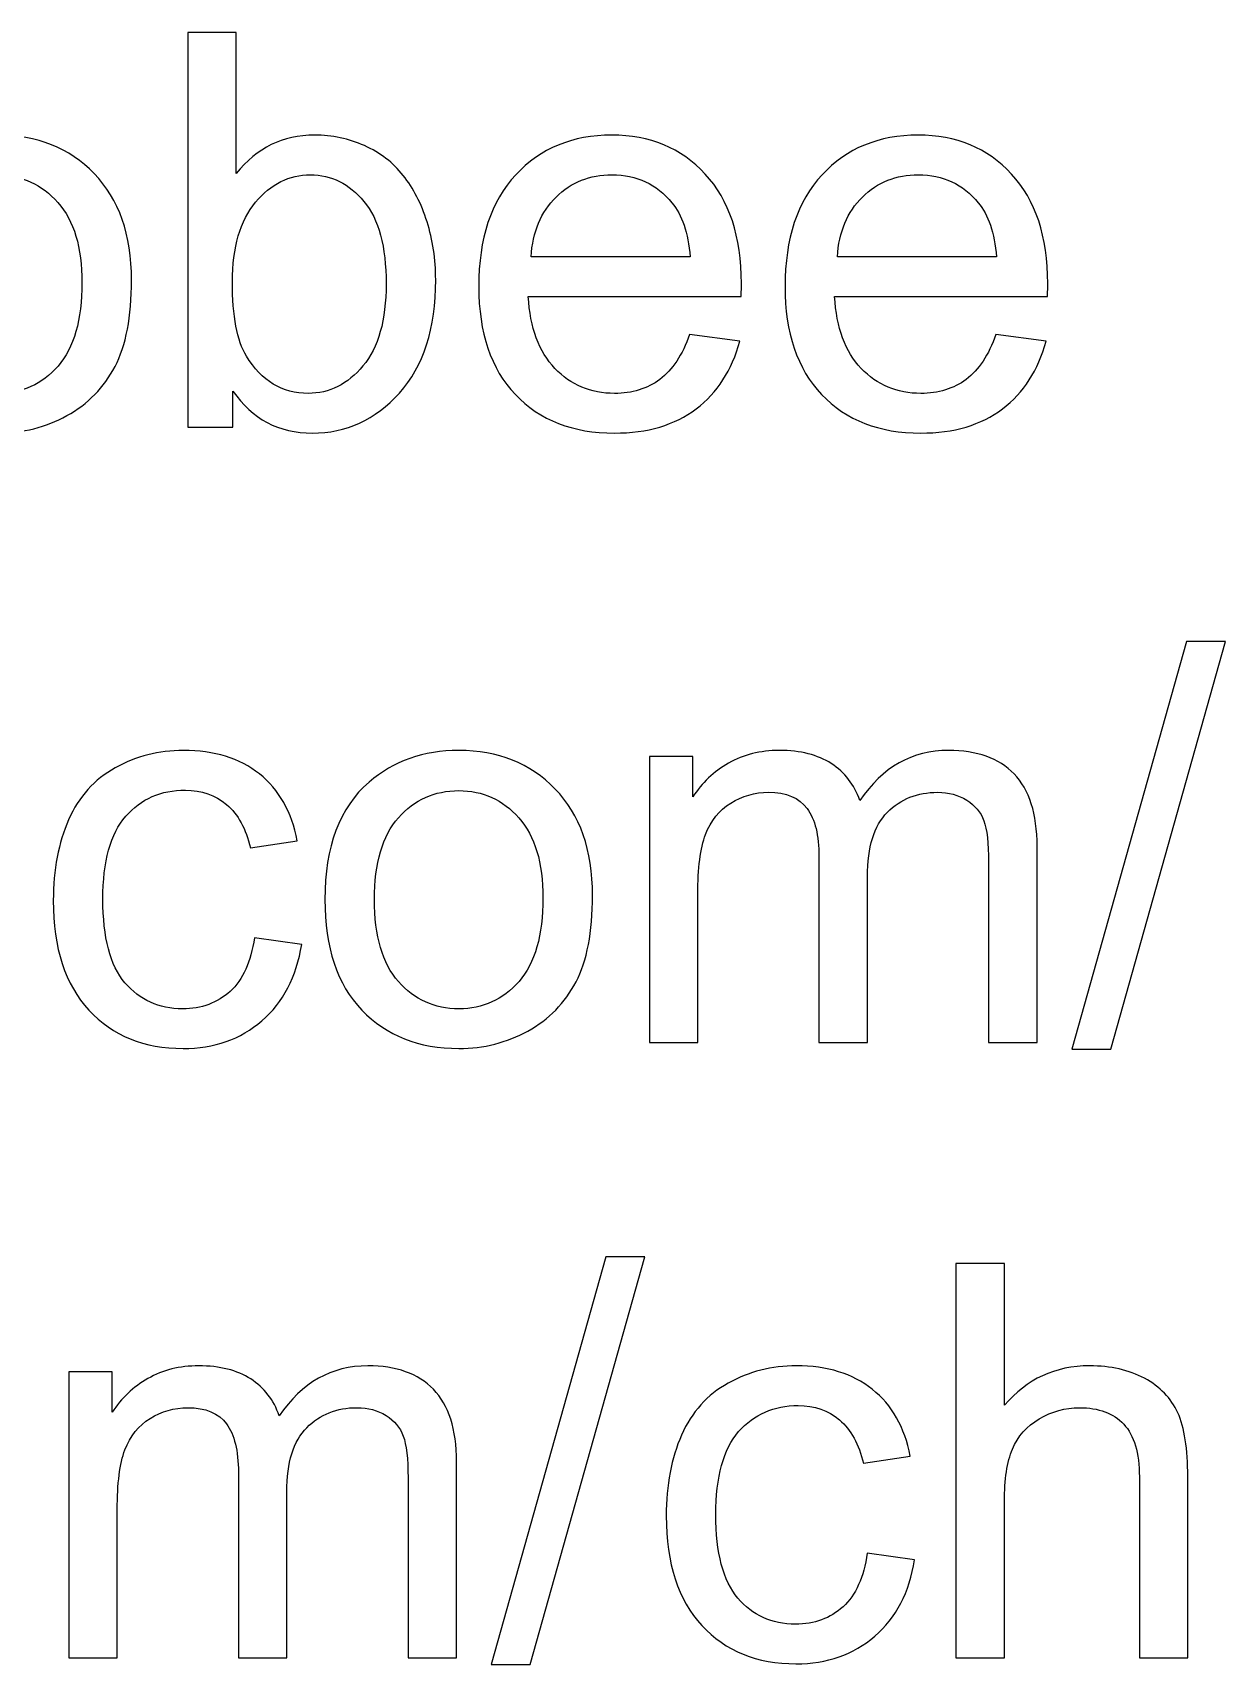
# Model space of a CAD drawing. Header units: centimetres. Extents: x -47.1 to 22.8, y -13.1 to 39.9.
# Drawn here: x -28.33 to -24.66, y 34.86 to 39.87 of the extents above; entities that cross this region are included whole.
import ezdxf

# ---------------------------------------------------------------- set-up
doc = ezdxf.new("R2010")
doc.units = ezdxf.units.CM
doc.header["$MEASUREMENT"] = 0
doc.layers.add('Layer 1', color=7, linetype='Continuous')

msp = doc.modelspace()

# ---------------------------------------------------------------- linework, layer by layer
at = {"layer": 'Layer 1', "color": 105}
for points, knots in [([(-27.71417, 38.65934), (-27.71417, 38.65934), (-27.85302, 38.65934), (-27.85302, 38.65934), (-27.85302, 38.65934), (-27.85302, 38.65934), (-27.85302, 39.87176), (-27.85302, 39.87176), (-27.85302, 39.87176), (-27.85302, 39.87176), (-27.70401, 39.87176), (-27.70401, 39.87176), (-27.70401, 39.87176), (-27.70401, 39.87176), (-27.70401, 39.43912), (-27.70401, 39.43912), (-27.70401, 39.43912), (-27.64108, 39.51758), (-27.56092, 39.5568), (-27.46328, 39.5568), (-27.46328, 39.5568), (-27.40937, 39.5568), (-27.35801, 39.54608), (-27.30975, 39.52435), (-27.30975, 39.52435), (-27.26149, 39.50262), (-27.22198, 39.47186), (-27.19065, 39.43263), (-27.19065, 39.43263), (-27.1596, 39.39312), (-27.13505, 39.3457), (-27.11755, 39.29011), (-27.11755, 39.29011), (-27.09977, 39.23479), (-27.09103, 39.17524), (-27.09103, 39.11202), (-27.09103, 39.11202), (-27.09103, 38.96188), (-27.12828, 38.84561), (-27.2025, 38.76376), (-27.2025, 38.76376), (-27.27701, 38.68164), (-27.36619, 38.64071), (-27.47033, 38.64071), (-27.47033, 38.64071), (-27.57391, 38.64071), (-27.65519, 38.68389), (-27.71417, 38.76997), (-27.71417, 38.76997), (-27.71417, 38.76997), (-27.71417, 38.65934), (-27.71417, 38.65934)], [0, 0, 0, 0, 0.0714286, 0.0714286, 0.0714286, 0.0714286, 0.1428571, 0.1428571, 0.1428571, 0.1428571, 0.2142857, 0.2142857, 0.2142857, 0.2142857, 0.2857143, 0.2857143, 0.2857143, 0.2857143, 0.3571429, 0.3571429, 0.3571429, 0.3571429, 0.4285714, 0.4285714, 0.4285714, 0.4285714, 0.5, 0.5, 0.5, 0.5, 0.5714286, 0.5714286, 0.5714286, 0.5714286, 0.6428571, 0.6428571, 0.6428571, 0.6428571, 0.7142857, 0.7142857, 0.7142857, 0.7142857, 0.7857143, 0.7857143, 0.7857143, 0.7857143, 0.8571429, 0.8571429, 0.8571429, 0.8571429, 1, 1, 1, 1]), ([(-28.84898, 39.09876), (-28.84898, 39.26104), (-28.80382, 39.38126), (-28.71323, 39.45944), (-28.71323, 39.45944), (-28.63788, 39.52435), (-28.54559, 39.5568), (-28.43694, 39.5568), (-28.43694, 39.5568), (-28.31643, 39.5568), (-28.21765, 39.51729), (-28.14089, 39.43827), (-28.14089, 39.43827), (-28.0644, 39.35953), (-28.02602, 39.25031), (-28.02602, 39.11118), (-28.02602, 39.11118), (-28.02602, 38.99829), (-28.04296, 38.90967), (-28.07682, 38.84504), (-28.07682, 38.84504), (-28.11069, 38.78041), (-28.16008, 38.73018), (-28.22499, 38.69434), (-28.22499, 38.69434), (-28.28962, 38.65849), (-28.36045, 38.64071), (-28.43694, 38.64071), (-28.43694, 38.64071), (-28.55999, 38.64071), (-28.65933, 38.67994), (-28.73524, 38.75868), (-28.73524, 38.75868), (-28.81116, 38.83742), (-28.84898, 38.95087), (-28.84898, 39.09876)], [0, 0, 0, 0, 0.1, 0.1, 0.1, 0.1, 0.2, 0.2, 0.2, 0.2, 0.3, 0.3, 0.3, 0.3, 0.4, 0.4, 0.4, 0.4, 0.5, 0.5, 0.5, 0.5, 0.6, 0.6, 0.6, 0.6, 0.7, 0.7, 0.7, 0.7, 0.8, 0.8, 0.8, 0.8, 1, 1, 1, 1]), ([(-26.31012, 38.94382), (-26.31012, 38.94382), (-26.15603, 38.9235), (-26.15603, 38.9235), (-26.15603, 38.9235), (-26.18002, 38.83404), (-26.22489, 38.76433), (-26.29037, 38.71494), (-26.29037, 38.71494), (-26.35584, 38.66555), (-26.43938, 38.64071), (-26.54126, 38.64071), (-26.54126, 38.64071), (-26.66939, 38.64071), (-26.77099, 38.68022), (-26.84606, 38.75925), (-26.84606, 38.75925), (-26.92113, 38.83799), (-26.95867, 38.9489), (-26.95867, 39.09142), (-26.95867, 39.09142), (-26.95867, 39.23874), (-26.92085, 39.35332), (-26.84493, 39.4346), (-26.84493, 39.4346), (-26.76901, 39.51617), (-26.67052, 39.5568), (-26.54945, 39.5568), (-26.54945, 39.5568), (-26.43232, 39.5568), (-26.33665, 39.51701), (-26.26243, 39.43714), (-26.26243, 39.43714), (-26.1882, 39.35727), (-26.15095, 39.24495), (-26.15095, 39.10017), (-26.15095, 39.10017), (-26.15095, 39.09142), (-26.15123, 39.07816), (-26.1518, 39.06066), (-26.1518, 39.06066), (-26.1518, 39.06066), (-26.80627, 39.06066), (-26.80627, 39.06066), (-26.80627, 39.06066), (-26.80062, 38.96442), (-26.77353, 38.89048), (-26.72442, 38.8394), (-26.72442, 38.8394), (-26.6756, 38.78832), (-26.61436, 38.76263), (-26.54126, 38.76263), (-26.54126, 38.76263), (-26.48679, 38.76263), (-26.44023, 38.77703), (-26.40184, 38.80581), (-26.40184, 38.80581), (-26.36318, 38.8346), (-26.3327, 38.8806), (-26.31012, 38.94382)], [0, 0, 0, 0, 0.0625, 0.0625, 0.0625, 0.0625, 0.125, 0.125, 0.125, 0.125, 0.1875, 0.1875, 0.1875, 0.1875, 0.25, 0.25, 0.25, 0.25, 0.3125, 0.3125, 0.3125, 0.3125, 0.375, 0.375, 0.375, 0.375, 0.4375, 0.4375, 0.4375, 0.4375, 0.5, 0.5, 0.5, 0.5, 0.5625, 0.5625, 0.5625, 0.5625, 0.625, 0.625, 0.625, 0.625, 0.6875, 0.6875, 0.6875, 0.6875, 0.75, 0.75, 0.75, 0.75, 0.8125, 0.8125, 0.8125, 0.8125, 0.875, 0.875, 0.875, 0.875, 1, 1, 1, 1]), ([(-25.36835, 38.94382), (-25.36835, 38.94382), (-25.21426, 38.9235), (-25.21426, 38.9235), (-25.21426, 38.9235), (-25.23825, 38.83404), (-25.28312, 38.76433), (-25.3486, 38.71494), (-25.3486, 38.71494), (-25.41407, 38.66555), (-25.49761, 38.64071), (-25.59949, 38.64071), (-25.59949, 38.64071), (-25.72762, 38.64071), (-25.82922, 38.68022), (-25.90429, 38.75925), (-25.90429, 38.75925), (-25.97936, 38.83799), (-26.0169, 38.9489), (-26.0169, 39.09142), (-26.0169, 39.09142), (-26.0169, 39.23874), (-25.97908, 39.35332), (-25.90316, 39.4346), (-25.90316, 39.4346), (-25.82724, 39.51617), (-25.72875, 39.5568), (-25.60768, 39.5568), (-25.60768, 39.5568), (-25.49055, 39.5568), (-25.39488, 39.51701), (-25.32066, 39.43714), (-25.32066, 39.43714), (-25.24643, 39.35727), (-25.20918, 39.24495), (-25.20918, 39.10017), (-25.20918, 39.10017), (-25.20918, 39.09142), (-25.20946, 39.07816), (-25.21003, 39.06066), (-25.21003, 39.06066), (-25.21003, 39.06066), (-25.8645, 39.06066), (-25.8645, 39.06066), (-25.8645, 39.06066), (-25.85885, 38.96442), (-25.83176, 38.89048), (-25.78265, 38.8394), (-25.78265, 38.8394), (-25.73383, 38.78832), (-25.67259, 38.76263), (-25.59949, 38.76263), (-25.59949, 38.76263), (-25.54502, 38.76263), (-25.49846, 38.77703), (-25.46007, 38.80581), (-25.46007, 38.80581), (-25.42141, 38.8346), (-25.39093, 38.8806), (-25.36835, 38.94382)], [0, 0, 0, 0, 0.0625, 0.0625, 0.0625, 0.0625, 0.125, 0.125, 0.125, 0.125, 0.1875, 0.1875, 0.1875, 0.1875, 0.25, 0.25, 0.25, 0.25, 0.3125, 0.3125, 0.3125, 0.3125, 0.375, 0.375, 0.375, 0.375, 0.4375, 0.4375, 0.4375, 0.4375, 0.5, 0.5, 0.5, 0.5, 0.5625, 0.5625, 0.5625, 0.5625, 0.625, 0.625, 0.625, 0.625, 0.6875, 0.6875, 0.6875, 0.6875, 0.75, 0.75, 0.75, 0.75, 0.8125, 0.8125, 0.8125, 0.8125, 0.875, 0.875, 0.875, 0.875, 1, 1, 1, 1]), ([(-28.69658, 39.09848), (-28.69658, 38.98615), (-28.67203, 38.90205), (-28.62292, 38.84645), (-28.62292, 38.84645), (-28.57353, 38.79057), (-28.51173, 38.76263), (-28.43694, 38.76263), (-28.43694, 38.76263), (-28.36299, 38.76263), (-28.30147, 38.79057), (-28.25208, 38.84674), (-28.25208, 38.84674), (-28.20297, 38.9029), (-28.17842, 38.98841), (-28.17842, 39.10327), (-28.17842, 39.10327), (-28.17842, 39.21165), (-28.20326, 39.29377), (-28.25265, 39.34937), (-28.25265, 39.34937), (-28.30203, 39.40525), (-28.36356, 39.43319), (-28.43694, 39.43319), (-28.43694, 39.43319), (-28.51173, 39.43319), (-28.57353, 39.40553), (-28.62292, 39.34994), (-28.62292, 39.34994), (-28.67203, 39.29434), (-28.69658, 39.21052), (-28.69658, 39.09848)], [0, 0, 0, 0, 0.1111111, 0.1111111, 0.1111111, 0.1111111, 0.2222222, 0.2222222, 0.2222222, 0.2222222, 0.3333333, 0.3333333, 0.3333333, 0.3333333, 0.4444444, 0.4444444, 0.4444444, 0.4444444, 0.5555556, 0.5555556, 0.5555556, 0.5555556, 0.6666667, 0.6666667, 0.6666667, 0.6666667, 0.7777778, 0.7777778, 0.7777778, 0.7777778, 1, 1, 1, 1]), ([(-27.71586, 39.10525), (-27.71586, 39.00026), (-27.70147, 38.92435), (-27.67297, 38.8775), (-27.67297, 38.8775), (-27.62612, 38.80102), (-27.5629, 38.76263), (-27.48303, 38.76263), (-27.48303, 38.76263), (-27.41784, 38.76263), (-27.36168, 38.79086), (-27.31454, 38.8473), (-27.31454, 38.8473), (-27.26713, 38.90374), (-27.24342, 38.98785), (-27.24342, 39.09961), (-27.24342, 39.09961), (-27.24342, 39.21419), (-27.266, 39.29857), (-27.31144, 39.35304), (-27.31144, 39.35304), (-27.35688, 39.40751), (-27.41191, 39.43489), (-27.47626, 39.43489), (-27.47626, 39.43489), (-27.54145, 39.43489), (-27.59761, 39.40666), (-27.64474, 39.35022), (-27.64474, 39.35022), (-27.69216, 39.29377), (-27.71586, 39.21221), (-27.71586, 39.10525)], [0, 0, 0, 0, 0.1111111, 0.1111111, 0.1111111, 0.1111111, 0.2222222, 0.2222222, 0.2222222, 0.2222222, 0.3333333, 0.3333333, 0.3333333, 0.3333333, 0.4444444, 0.4444444, 0.4444444, 0.4444444, 0.5555556, 0.5555556, 0.5555556, 0.5555556, 0.6666667, 0.6666667, 0.6666667, 0.6666667, 0.7777778, 0.7777778, 0.7777778, 0.7777778, 1, 1, 1, 1]), ([(-26.7978, 39.18258), (-26.7978, 39.18258), (-26.30843, 39.18258), (-26.30843, 39.18258), (-26.30843, 39.18258), (-26.31492, 39.25652), (-26.33383, 39.31184), (-26.36459, 39.34881), (-26.36459, 39.34881), (-26.41172, 39.4061), (-26.47325, 39.43489), (-26.5486, 39.43489), (-26.5486, 39.43489), (-26.6169, 39.43489), (-26.67419, 39.41203), (-26.72075, 39.36631), (-26.72075, 39.36631), (-26.76704, 39.32059), (-26.79272, 39.25934), (-26.7978, 39.18258)], [0, 0, 0, 0, 0.1666667, 0.1666667, 0.1666667, 0.1666667, 0.3333333, 0.3333333, 0.3333333, 0.3333333, 0.5, 0.5, 0.5, 0.5, 0.6666667, 0.6666667, 0.6666667, 0.6666667, 1, 1, 1, 1]), ([(-25.85603, 39.18258), (-25.85603, 39.18258), (-25.36666, 39.18258), (-25.36666, 39.18258), (-25.36666, 39.18258), (-25.37315, 39.25652), (-25.39206, 39.31184), (-25.42282, 39.34881), (-25.42282, 39.34881), (-25.46995, 39.4061), (-25.53148, 39.43489), (-25.60683, 39.43489), (-25.60683, 39.43489), (-25.67513, 39.43489), (-25.73242, 39.41203), (-25.77898, 39.36631), (-25.77898, 39.36631), (-25.82527, 39.32059), (-25.85095, 39.25934), (-25.85603, 39.18258)], [0, 0, 0, 0, 0.1666667, 0.1666667, 0.1666667, 0.1666667, 0.3333333, 0.3333333, 0.3333333, 0.3333333, 0.5, 0.5, 0.5, 0.5, 0.6666667, 0.6666667, 0.6666667, 0.6666667, 1, 1, 1, 1]), ([(-25.13527, 36.74729), (-25.13527, 36.74729), (-24.78306, 38.00035), (-24.78306, 38.00035), (-24.78306, 38.00035), (-24.78306, 38.00035), (-24.66311, 38.00035), (-24.66311, 38.00035), (-24.66311, 38.00035), (-24.66311, 38.00035), (-25.01533, 36.74729), (-25.01533, 36.74729), (-25.01533, 36.74729), (-25.01533, 36.74729), (-25.13527, 36.74729), (-25.13527, 36.74729)], [0, 0, 0, 0, 0.2, 0.2, 0.2, 0.2, 0.4, 0.4, 0.4, 0.4, 0.6, 0.6, 0.6, 0.6, 1, 1, 1, 1]), ([(-27.64845, 37.08934), (-27.64845, 37.08934), (-27.50282, 37.06902), (-27.50282, 37.06902), (-27.50282, 37.06902), (-27.51891, 36.96883), (-27.55955, 36.89066), (-27.62531, 36.83393), (-27.62531, 36.83393), (-27.69107, 36.77721), (-27.77206, 36.74898), (-27.86774, 36.74898), (-27.86774, 36.74898), (-27.98768, 36.74898), (-28.0842, 36.78821), (-28.15701, 36.86667), (-28.15701, 36.86667), (-28.23011, 36.94513), (-28.26652, 37.05745), (-28.26652, 37.20364), (-28.26652, 37.20364), (-28.26652, 37.29847), (-28.25071, 37.38116), (-28.21939, 37.45228), (-28.21939, 37.45228), (-28.18806, 37.52312), (-28.14036, 37.57646), (-28.07602, 37.61174), (-28.07602, 37.61174), (-28.01195, 37.64729), (-27.94224, 37.66507), (-27.86661, 37.66507), (-27.86661, 37.66507), (-27.7715, 37.66507), (-27.69332, 37.64109), (-27.63293, 37.59283), (-27.63293, 37.59283), (-27.57225, 37.54457), (-27.5333, 37.47599), (-27.51637, 37.38737), (-27.51637, 37.38737), (-27.51637, 37.38737), (-27.6603, 37.36536), (-27.6603, 37.36536), (-27.6603, 37.36536), (-27.67413, 37.42434), (-27.6984, 37.46865), (-27.73368, 37.49856), (-27.73368, 37.49856), (-27.76868, 37.5282), (-27.81101, 37.54316), (-27.86068, 37.54316), (-27.86068, 37.54316), (-27.93575, 37.54316), (-27.99671, 37.51634), (-28.04384, 37.46272), (-28.04384, 37.46272), (-28.09069, 37.40882), (-28.11412, 37.32415), (-28.11412, 37.20788), (-28.11412, 37.20788), (-28.11412, 37.08991), (-28.09154, 37.00439), (-28.04638, 36.95105), (-28.04638, 36.95105), (-28.00095, 36.89771), (-27.94196, 36.8709), (-27.86943, 36.8709), (-27.86943, 36.8709), (-27.81073, 36.8709), (-27.7619, 36.88868), (-27.72296, 36.92453), (-27.72296, 36.92453), (-27.68373, 36.96009), (-27.65889, 37.01512), (-27.64845, 37.08934)], [0, 0, 0, 0, 0.05, 0.05, 0.05, 0.05, 0.1, 0.1, 0.1, 0.1, 0.15, 0.15, 0.15, 0.15, 0.2, 0.2, 0.2, 0.2, 0.25, 0.25, 0.25, 0.25, 0.3, 0.3, 0.3, 0.3, 0.35, 0.35, 0.35, 0.35, 0.4, 0.4, 0.4, 0.4, 0.45, 0.45, 0.45, 0.45, 0.5, 0.5, 0.5, 0.5, 0.55, 0.55, 0.55, 0.55, 0.6, 0.6, 0.6, 0.6, 0.65, 0.65, 0.65, 0.65, 0.7, 0.7, 0.7, 0.7, 0.75, 0.75, 0.75, 0.75, 0.8, 0.8, 0.8, 0.8, 0.85, 0.85, 0.85, 0.85, 0.9, 0.9, 0.9, 0.9, 1, 1, 1, 1]), ([(-27.4317, 37.20703), (-27.4317, 37.36931), (-27.38654, 37.48953), (-27.29595, 37.56771), (-27.29595, 37.56771), (-27.2206, 37.63262), (-27.12831, 37.66507), (-27.01966, 37.66507), (-27.01966, 37.66507), (-26.89915, 37.66507), (-26.80037, 37.62556), (-26.72361, 37.54654), (-26.72361, 37.54654), (-26.64712, 37.4678), (-26.60874, 37.35858), (-26.60874, 37.21945), (-26.60874, 37.21945), (-26.60874, 37.10656), (-26.62568, 37.01794), (-26.65954, 36.95331), (-26.65954, 36.95331), (-26.69341, 36.88868), (-26.7428, 36.83845), (-26.80771, 36.80261), (-26.80771, 36.80261), (-26.87234, 36.76676), (-26.94317, 36.74898), (-27.01966, 36.74898), (-27.01966, 36.74898), (-27.14271, 36.74898), (-27.24205, 36.78821), (-27.31796, 36.86695), (-27.31796, 36.86695), (-27.39388, 36.94569), (-27.4317, 37.05914), (-27.4317, 37.20703)], [0, 0, 0, 0, 0.1, 0.1, 0.1, 0.1, 0.2, 0.2, 0.2, 0.2, 0.3, 0.3, 0.3, 0.3, 0.4, 0.4, 0.4, 0.4, 0.5, 0.5, 0.5, 0.5, 0.6, 0.6, 0.6, 0.6, 0.7, 0.7, 0.7, 0.7, 0.8, 0.8, 0.8, 0.8, 1, 1, 1, 1]), ([(-26.43405, 36.76761), (-26.43405, 36.76761), (-26.43405, 37.64645), (-26.43405, 37.64645), (-26.43405, 37.64645), (-26.43405, 37.64645), (-26.30028, 37.64645), (-26.30028, 37.64645), (-26.30028, 37.64645), (-26.30028, 37.64645), (-26.30028, 37.52227), (-26.30028, 37.52227), (-26.30028, 37.52227), (-26.2729, 37.56517), (-26.23621, 37.59988), (-26.19049, 37.62585), (-26.19049, 37.62585), (-26.14477, 37.65209), (-26.09284, 37.66507), (-26.03442, 37.66507), (-26.03442, 37.66507), (-25.96951, 37.66507), (-25.91617, 37.65153), (-25.87469, 37.62472), (-25.87469, 37.62472), (-25.8332, 37.59762), (-25.80385, 37.56009), (-25.78692, 37.51155), (-25.78692, 37.51155), (-25.71692, 37.61399), (-25.62633, 37.66507), (-25.51457, 37.66507), (-25.51457, 37.66507), (-25.42708, 37.66507), (-25.35963, 37.64109), (-25.31278, 37.59283), (-25.31278, 37.59283), (-25.26565, 37.54457), (-25.24195, 37.47034), (-25.24195, 37.37015), (-25.24195, 37.37015), (-25.24195, 37.37015), (-25.24195, 36.76761), (-25.24195, 36.76761), (-25.24195, 36.76761), (-25.24195, 36.76761), (-25.39096, 36.76761), (-25.39096, 36.76761), (-25.39096, 36.76761), (-25.39096, 36.76761), (-25.39096, 37.32076), (-25.39096, 37.32076), (-25.39096, 37.32076), (-25.39096, 37.38003), (-25.39604, 37.42293), (-25.40563, 37.44918), (-25.40563, 37.44918), (-25.41523, 37.47542), (-25.43273, 37.49631), (-25.45841, 37.51239), (-25.45841, 37.51239), (-25.48381, 37.52848), (-25.51373, 37.53638), (-25.54787, 37.53638), (-25.54787, 37.53638), (-25.60996, 37.53638), (-25.66133, 37.51578), (-25.70225, 37.47486), (-25.70225, 37.47486), (-25.74317, 37.43365), (-25.76349, 37.3679), (-25.76349, 37.27758), (-25.76349, 37.27758), (-25.76349, 37.27758), (-25.76349, 36.76761), (-25.76349, 36.76761), (-25.76349, 36.76761), (-25.76349, 36.76761), (-25.9125, 36.76761), (-25.9125, 36.76761), (-25.9125, 36.76761), (-25.9125, 36.76761), (-25.9125, 37.33798), (-25.9125, 37.33798), (-25.9125, 37.33798), (-25.9125, 37.40402), (-25.92464, 37.45369), (-25.94891, 37.48671), (-25.94891, 37.48671), (-25.97318, 37.51973), (-26.01298, 37.53638), (-26.06801, 37.53638), (-26.06801, 37.53638), (-26.10978, 37.53638), (-26.14844, 37.52538), (-26.184, 37.50336), (-26.184, 37.50336), (-26.21956, 37.48135), (-26.24524, 37.44918), (-26.26133, 37.40656), (-26.26133, 37.40656), (-26.27713, 37.36423), (-26.28504, 37.30298), (-26.28504, 37.22312), (-26.28504, 37.22312), (-26.28504, 37.22312), (-26.28504, 36.76761), (-26.28504, 36.76761), (-26.28504, 36.76761), (-26.28504, 36.76761), (-26.43405, 36.76761), (-26.43405, 36.76761)], [0, 0, 0, 0, 0.0344828, 0.0344828, 0.0344828, 0.0344828, 0.0689655, 0.0689655, 0.0689655, 0.0689655, 0.1034483, 0.1034483, 0.1034483, 0.1034483, 0.137931, 0.137931, 0.137931, 0.137931, 0.1724138, 0.1724138, 0.1724138, 0.1724138, 0.2068966, 0.2068966, 0.2068966, 0.2068966, 0.2413793, 0.2413793, 0.2413793, 0.2413793, 0.2758621, 0.2758621, 0.2758621, 0.2758621, 0.3103448, 0.3103448, 0.3103448, 0.3103448, 0.3448276, 0.3448276, 0.3448276, 0.3448276, 0.3793103, 0.3793103, 0.3793103, 0.3793103, 0.4137931, 0.4137931, 0.4137931, 0.4137931, 0.4482759, 0.4482759, 0.4482759, 0.4482759, 0.4827586, 0.4827586, 0.4827586, 0.4827586, 0.5172414, 0.5172414, 0.5172414, 0.5172414, 0.5517241, 0.5517241, 0.5517241, 0.5517241, 0.5862069, 0.5862069, 0.5862069, 0.5862069, 0.6206897, 0.6206897, 0.6206897, 0.6206897, 0.6551724, 0.6551724, 0.6551724, 0.6551724, 0.6896552, 0.6896552, 0.6896552, 0.6896552, 0.7241379, 0.7241379, 0.7241379, 0.7241379, 0.7586207, 0.7586207, 0.7586207, 0.7586207, 0.7931034, 0.7931034, 0.7931034, 0.7931034, 0.8275862, 0.8275862, 0.8275862, 0.8275862, 0.862069, 0.862069, 0.862069, 0.862069, 0.8965517, 0.8965517, 0.8965517, 0.8965517, 0.9310345, 0.9310345, 0.9310345, 0.9310345, 1, 1, 1, 1]), ([(-27.2793, 37.20675), (-27.2793, 37.09442), (-27.25475, 37.01032), (-27.20564, 36.95472), (-27.20564, 36.95472), (-27.15625, 36.89884), (-27.09445, 36.8709), (-27.01966, 36.8709), (-27.01966, 36.8709), (-26.94571, 36.8709), (-26.88419, 36.89884), (-26.8348, 36.95501), (-26.8348, 36.95501), (-26.78569, 37.01117), (-26.76114, 37.09668), (-26.76114, 37.21154), (-26.76114, 37.21154), (-26.76114, 37.31992), (-26.78598, 37.40204), (-26.83537, 37.45764), (-26.83537, 37.45764), (-26.88475, 37.51352), (-26.94628, 37.54146), (-27.01966, 37.54146), (-27.01966, 37.54146), (-27.09445, 37.54146), (-27.15625, 37.5138), (-27.20564, 37.45821), (-27.20564, 37.45821), (-27.25475, 37.40261), (-27.2793, 37.31879), (-27.2793, 37.20675)], [0, 0, 0, 0, 0.1111111, 0.1111111, 0.1111111, 0.1111111, 0.2222222, 0.2222222, 0.2222222, 0.2222222, 0.3333333, 0.3333333, 0.3333333, 0.3333333, 0.4444444, 0.4444444, 0.4444444, 0.4444444, 0.5555556, 0.5555556, 0.5555556, 0.5555556, 0.6666667, 0.6666667, 0.6666667, 0.6666667, 0.7777778, 0.7777778, 0.7777778, 0.7777778, 1, 1, 1, 1]), ([(-26.92034, 34.85556), (-26.92034, 34.85556), (-26.56813, 36.10862), (-26.56813, 36.10862), (-26.56813, 36.10862), (-26.56813, 36.10862), (-26.44818, 36.10862), (-26.44818, 36.10862), (-26.44818, 36.10862), (-26.44818, 36.10862), (-26.8004, 34.85556), (-26.8004, 34.85556), (-26.8004, 34.85556), (-26.8004, 34.85556), (-26.92034, 34.85556), (-26.92034, 34.85556)], [0, 0, 0, 0, 0.2, 0.2, 0.2, 0.2, 0.4, 0.4, 0.4, 0.4, 0.6, 0.6, 0.6, 0.6, 1, 1, 1, 1]), ([(-25.49145, 34.87588), (-25.49145, 34.87588), (-25.49145, 36.0883), (-25.49145, 36.0883), (-25.49145, 36.0883), (-25.49145, 36.0883), (-25.34244, 36.0883), (-25.34244, 36.0883), (-25.34244, 36.0883), (-25.34244, 36.0883), (-25.34244, 35.65199), (-25.34244, 35.65199), (-25.34244, 35.65199), (-25.27329, 35.73299), (-25.18609, 35.77334), (-25.08054, 35.77334), (-25.08054, 35.77334), (-25.01591, 35.77334), (-24.95974, 35.76064), (-24.91177, 35.73496), (-24.91177, 35.73496), (-24.86407, 35.70928), (-24.82992, 35.674), (-24.80932, 35.62885), (-24.80932, 35.62885), (-24.78872, 35.58369), (-24.77856, 35.51793), (-24.77856, 35.43214), (-24.77856, 35.43214), (-24.77856, 35.43214), (-24.77856, 34.87588), (-24.77856, 34.87588), (-24.77856, 34.87588), (-24.77856, 34.87588), (-24.92757, 34.87588), (-24.92757, 34.87588), (-24.92757, 34.87588), (-24.92757, 34.87588), (-24.92757, 35.43157), (-24.92757, 35.43157), (-24.92757, 35.43157), (-24.92757, 35.5058), (-24.94366, 35.55999), (-24.97555, 35.59385), (-24.97555, 35.59385), (-25.00772, 35.62772), (-25.05288, 35.64465), (-25.11158, 35.64465), (-25.11158, 35.64465), (-25.15532, 35.64465), (-25.19653, 35.63336), (-25.23519, 35.6105), (-25.23519, 35.6105), (-25.27386, 35.58764), (-25.30123, 35.5566), (-25.31788, 35.51737), (-25.31788, 35.51737), (-25.33425, 35.47842), (-25.34244, 35.42452), (-25.34244, 35.35566), (-25.34244, 35.35566), (-25.34244, 35.35566), (-25.34244, 34.87588), (-25.34244, 34.87588), (-25.34244, 34.87588), (-25.34244, 34.87588), (-25.49145, 34.87588), (-25.49145, 34.87588)], [0, 0, 0, 0, 0.0555556, 0.0555556, 0.0555556, 0.0555556, 0.1111111, 0.1111111, 0.1111111, 0.1111111, 0.1666667, 0.1666667, 0.1666667, 0.1666667, 0.2222222, 0.2222222, 0.2222222, 0.2222222, 0.2777778, 0.2777778, 0.2777778, 0.2777778, 0.3333333, 0.3333333, 0.3333333, 0.3333333, 0.3888889, 0.3888889, 0.3888889, 0.3888889, 0.4444444, 0.4444444, 0.4444444, 0.4444444, 0.5, 0.5, 0.5, 0.5, 0.5555556, 0.5555556, 0.5555556, 0.5555556, 0.6111111, 0.6111111, 0.6111111, 0.6111111, 0.6666667, 0.6666667, 0.6666667, 0.6666667, 0.7222222, 0.7222222, 0.7222222, 0.7222222, 0.7777778, 0.7777778, 0.7777778, 0.7777778, 0.8333333, 0.8333333, 0.8333333, 0.8333333, 0.8888889, 0.8888889, 0.8888889, 0.8888889, 1, 1, 1, 1]), ([(-28.21912, 34.87588), (-28.21912, 34.87588), (-28.21912, 35.75472), (-28.21912, 35.75472), (-28.21912, 35.75472), (-28.21912, 35.75472), (-28.08535, 35.75472), (-28.08535, 35.75472), (-28.08535, 35.75472), (-28.08535, 35.75472), (-28.08535, 35.63054), (-28.08535, 35.63054), (-28.08535, 35.63054), (-28.05797, 35.67344), (-28.02128, 35.70815), (-27.97556, 35.73412), (-27.97556, 35.73412), (-27.92984, 35.76036), (-27.87791, 35.77334), (-27.81949, 35.77334), (-27.81949, 35.77334), (-27.75458, 35.77334), (-27.70124, 35.7598), (-27.65976, 35.73299), (-27.65976, 35.73299), (-27.61827, 35.70589), (-27.58892, 35.66836), (-27.57199, 35.61982), (-27.57199, 35.61982), (-27.50199, 35.72226), (-27.4114, 35.77334), (-27.29964, 35.77334), (-27.29964, 35.77334), (-27.21215, 35.77334), (-27.1447, 35.74936), (-27.09785, 35.7011), (-27.09785, 35.7011), (-27.05072, 35.65284), (-27.02702, 35.57861), (-27.02702, 35.47842), (-27.02702, 35.47842), (-27.02702, 35.47842), (-27.02702, 34.87588), (-27.02702, 34.87588), (-27.02702, 34.87588), (-27.02702, 34.87588), (-27.17603, 34.87588), (-27.17603, 34.87588), (-27.17603, 34.87588), (-27.17603, 34.87588), (-27.17603, 35.42903), (-27.17603, 35.42903), (-27.17603, 35.42903), (-27.17603, 35.4883), (-27.18111, 35.5312), (-27.1907, 35.55745), (-27.1907, 35.55745), (-27.2003, 35.58369), (-27.2178, 35.60458), (-27.24348, 35.62066), (-27.24348, 35.62066), (-27.26888, 35.63675), (-27.2988, 35.64465), (-27.33294, 35.64465), (-27.33294, 35.64465), (-27.39503, 35.64465), (-27.4464, 35.62405), (-27.48732, 35.58313), (-27.48732, 35.58313), (-27.52824, 35.54192), (-27.54856, 35.47617), (-27.54856, 35.38585), (-27.54856, 35.38585), (-27.54856, 35.38585), (-27.54856, 34.87588), (-27.54856, 34.87588), (-27.54856, 34.87588), (-27.54856, 34.87588), (-27.69757, 34.87588), (-27.69757, 34.87588), (-27.69757, 34.87588), (-27.69757, 34.87588), (-27.69757, 35.44625), (-27.69757, 35.44625), (-27.69757, 35.44625), (-27.69757, 35.51229), (-27.70971, 35.56196), (-27.73398, 35.59498), (-27.73398, 35.59498), (-27.75825, 35.628), (-27.79805, 35.64465), (-27.85308, 35.64465), (-27.85308, 35.64465), (-27.89485, 35.64465), (-27.93351, 35.63365), (-27.96907, 35.61163), (-27.96907, 35.61163), (-28.00463, 35.58962), (-28.03031, 35.55745), (-28.0464, 35.51483), (-28.0464, 35.51483), (-28.0622, 35.4725), (-28.07011, 35.41125), (-28.07011, 35.33139), (-28.07011, 35.33139), (-28.07011, 35.33139), (-28.07011, 34.87588), (-28.07011, 34.87588), (-28.07011, 34.87588), (-28.07011, 34.87588), (-28.21912, 34.87588), (-28.21912, 34.87588)], [0, 0, 0, 0, 0.0344828, 0.0344828, 0.0344828, 0.0344828, 0.0689655, 0.0689655, 0.0689655, 0.0689655, 0.1034483, 0.1034483, 0.1034483, 0.1034483, 0.137931, 0.137931, 0.137931, 0.137931, 0.1724138, 0.1724138, 0.1724138, 0.1724138, 0.2068966, 0.2068966, 0.2068966, 0.2068966, 0.2413793, 0.2413793, 0.2413793, 0.2413793, 0.2758621, 0.2758621, 0.2758621, 0.2758621, 0.3103448, 0.3103448, 0.3103448, 0.3103448, 0.3448276, 0.3448276, 0.3448276, 0.3448276, 0.3793103, 0.3793103, 0.3793103, 0.3793103, 0.4137931, 0.4137931, 0.4137931, 0.4137931, 0.4482759, 0.4482759, 0.4482759, 0.4482759, 0.4827586, 0.4827586, 0.4827586, 0.4827586, 0.5172414, 0.5172414, 0.5172414, 0.5172414, 0.5517241, 0.5517241, 0.5517241, 0.5517241, 0.5862069, 0.5862069, 0.5862069, 0.5862069, 0.6206897, 0.6206897, 0.6206897, 0.6206897, 0.6551724, 0.6551724, 0.6551724, 0.6551724, 0.6896552, 0.6896552, 0.6896552, 0.6896552, 0.7241379, 0.7241379, 0.7241379, 0.7241379, 0.7586207, 0.7586207, 0.7586207, 0.7586207, 0.7931034, 0.7931034, 0.7931034, 0.7931034, 0.8275862, 0.8275862, 0.8275862, 0.8275862, 0.862069, 0.862069, 0.862069, 0.862069, 0.8965517, 0.8965517, 0.8965517, 0.8965517, 0.9310345, 0.9310345, 0.9310345, 0.9310345, 1, 1, 1, 1]), ([(-25.76408, 35.19761), (-25.76408, 35.19761), (-25.61845, 35.17729), (-25.61845, 35.17729), (-25.61845, 35.17729), (-25.63454, 35.0771), (-25.67518, 34.99893), (-25.74094, 34.9422), (-25.74094, 34.9422), (-25.8067, 34.88548), (-25.88769, 34.85725), (-25.98337, 34.85725), (-25.98337, 34.85725), (-26.10331, 34.85725), (-26.19983, 34.89648), (-26.27264, 34.97494), (-26.27264, 34.97494), (-26.34574, 35.0534), (-26.38215, 35.16572), (-26.38215, 35.31191), (-26.38215, 35.31191), (-26.38215, 35.40674), (-26.36634, 35.48943), (-26.33502, 35.56055), (-26.33502, 35.56055), (-26.30369, 35.63139), (-26.25599, 35.68473), (-26.19165, 35.72001), (-26.19165, 35.72001), (-26.12758, 35.75556), (-26.05787, 35.77334), (-25.98224, 35.77334), (-25.98224, 35.77334), (-25.88713, 35.77334), (-25.80895, 35.74936), (-25.74856, 35.7011), (-25.74856, 35.7011), (-25.68788, 35.65284), (-25.64893, 35.58426), (-25.632, 35.49564), (-25.632, 35.49564), (-25.632, 35.49564), (-25.77593, 35.47363), (-25.77593, 35.47363), (-25.77593, 35.47363), (-25.78976, 35.53261), (-25.81403, 35.57692), (-25.84931, 35.60683), (-25.84931, 35.60683), (-25.88431, 35.63647), (-25.92664, 35.65143), (-25.97631, 35.65143), (-25.97631, 35.65143), (-26.05138, 35.65143), (-26.11234, 35.62461), (-26.15947, 35.57099), (-26.15947, 35.57099), (-26.20632, 35.51709), (-26.22975, 35.43242), (-26.22975, 35.31615), (-26.22975, 35.31615), (-26.22975, 35.19818), (-26.20717, 35.11266), (-26.16201, 35.05932), (-26.16201, 35.05932), (-26.11658, 35.00598), (-26.05759, 34.97917), (-25.98506, 34.97917), (-25.98506, 34.97917), (-25.92636, 34.97917), (-25.87753, 34.99695), (-25.83859, 35.0328), (-25.83859, 35.0328), (-25.79936, 35.06836), (-25.77452, 35.12339), (-25.76408, 35.19761)], [0, 0, 0, 0, 0.05, 0.05, 0.05, 0.05, 0.1, 0.1, 0.1, 0.1, 0.15, 0.15, 0.15, 0.15, 0.2, 0.2, 0.2, 0.2, 0.25, 0.25, 0.25, 0.25, 0.3, 0.3, 0.3, 0.3, 0.35, 0.35, 0.35, 0.35, 0.4, 0.4, 0.4, 0.4, 0.45, 0.45, 0.45, 0.45, 0.5, 0.5, 0.5, 0.5, 0.55, 0.55, 0.55, 0.55, 0.6, 0.6, 0.6, 0.6, 0.65, 0.65, 0.65, 0.65, 0.7, 0.7, 0.7, 0.7, 0.75, 0.75, 0.75, 0.75, 0.8, 0.8, 0.8, 0.8, 0.85, 0.85, 0.85, 0.85, 0.9, 0.9, 0.9, 0.9, 1, 1, 1, 1])]:
    msp.add_open_spline(points, degree=3, knots=knots, dxfattribs=at)

doc.saveas('drawing.dxf')
